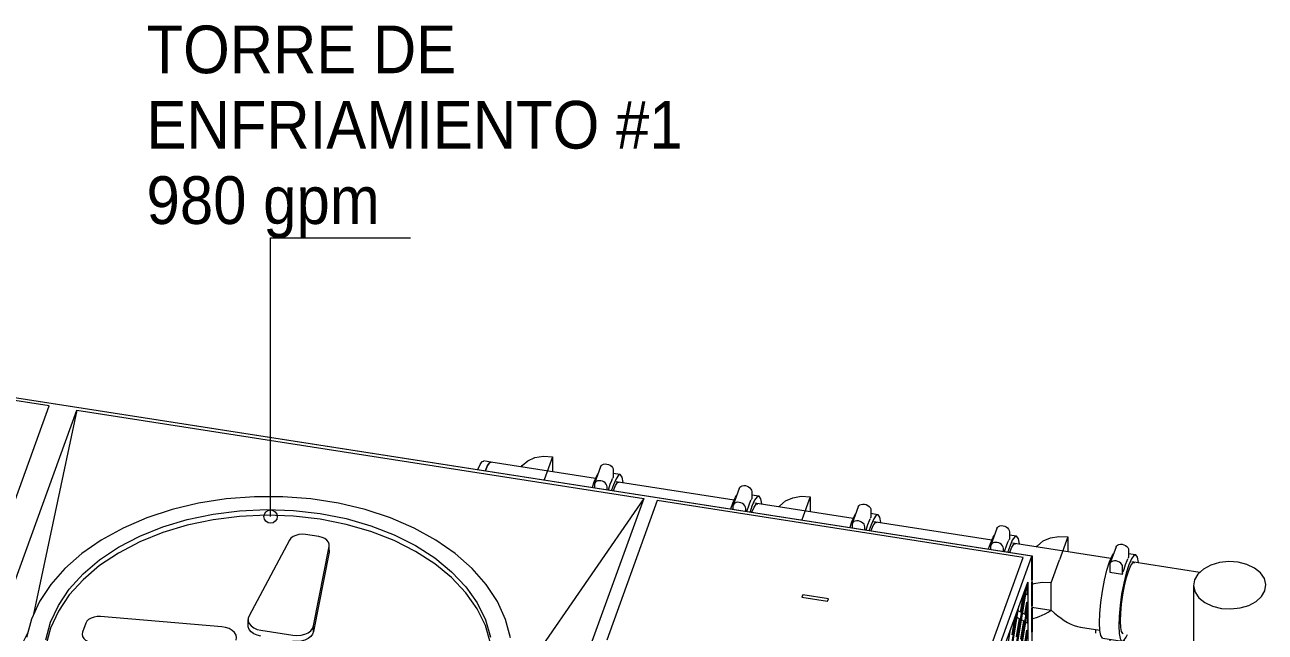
# Model space of a CAD drawing. Header units: metres. Extents: x 63 to 378, y -27 to 78.
# Drawn here: x 193.152 to 197.835, y 75.296 to 77.588 of the extents above; entities that cross this region are included whole.
import ezdxf

# ---------------------------------------------------------------- set-up
doc = ezdxf.new("R2010")
doc.units = ezdxf.units.M
for name, color, linetype, lineweight in [('M-EQPM', 7, 'Continuous', 18), ('M-EQPM-IDEN', 7, 'Continuous', 9), ('P-PIPE', 7, 'Continuous', 18)]:
    doc.layers.add(name, color=color, linetype=linetype, lineweight=lineweight)
doc.styles.add('SansSerif', font='SANSS__.TTF', dxfattribs={"width": 0.9, "height": 0.18})

# ---------------------------------------------------------------- blocks, each defined once
blk = doc.blocks.new('C_S_L_Torre - Baltimore CPSC-0817-08L - C_S_L_Torre - Baltimore CPSC-0817-08L-2352271-3D TORRE')
at = {"layer": 'M-EQPM'}
for p, q in [((11.8998, 76.3858), (17.0565, 75.5842)), ((17.0562, 75.5833), (11.8995, 76.3849)), ((17.0562, 75.5833), (11.8995, 76.3849)), ((13.3453, 76.15), (11.9637, 76.3648)), ((12.8366, 74.4422), (13.4498, 76.1338)), ((13.1544, 75.6232), (13.3453, 76.15)), ((13.4498, 76.1338), (13.2868, 75.3633)), ((13.4498, 76.1338), (15.5904, 75.801)), ((15.5904, 75.801), (14.9771, 74.1095)), ((15.5904, 75.801), (15.0685, 75.0444)), ((15.6415, 75.7931), (15.4506, 75.2663)), ((17.0231, 75.5783), (15.6415, 75.7931)), ((14.2529, 75.643), (14.1, 75.3579)), ((14.364, 75.6564), (14.3126, 75.6644)), ((14.3436, 75.3201), (14.4026, 75.6198)), ((14.4026, 75.5979), (14.3436, 75.2982)), ((14.4027, 75.606), (14.4026, 75.5979)), ((14.403, 75.6022), (14.403, 75.624)), ((16.4326, 73.8631), (17.0562, 75.5833)), ((16.8322, 75.0515), (17.0231, 75.5783)), ((17.0562, 75.5833), (17.0565, 75.5842)), ((17.0562, 75.4926), (17.0562, 75.5833)), ((17.0562, 75.5833), (17.0562, 73.0234)), ((17.0565, 75.5842), (17.0565, 75.4935)), ((16.4441, 71.8916), (17.0399, 75.4849)), ((17.0306, 75.4592), (16.4976, 72.2447)), ((16.7653, 74.7272), (17.04, 75.4851)), ((17.0338, 75.468), (17.0256, 75.4455)), ((17.0399, 75.4849), (17.0306, 75.4592)), ((17.04, 75.4648), (17.0338, 75.468)), ((17.04, 75.4851), (17.04, 73.0187)), ((17.04, 75.4381), (17.04, 75.4648)), ((17.0562, 75.4926), (17.0565, 75.4935)), ((17.0562, 75.485), (17.0565, 75.486)), ((17.0562, 75.3943), (17.0562, 75.485)), ((17.0565, 75.486), (17.0565, 75.3953)), ((16.1908, 75.4373), (16.1874, 75.4278)), ((16.1874, 75.4278), (16.2847, 75.4126)), ((16.2881, 75.4222), (16.1908, 75.4373)), ((16.2847, 75.4126), (16.2881, 75.4222)), ((17.04, 75.4087), (16.4441, 71.815)), ((17.0131, 75.3717), (17.0251, 75.4441)), ((17.0256, 75.4455), (17.04, 75.4381)), ((17.0295, 75.3633), (17.0371, 75.4092)), ((17.0371, 75.4385), (17.0326, 75.4409)), ((17.0371, 75.4385), (17.04, 75.4381)), ((17.0371, 75.4092), (17.04, 75.4087)), ((17.04, 75.379), (17.04, 75.4087)), ((16.4441, 71.9999), (17.0068, 75.3936)), ((16.9984, 75.3703), (16.9467, 75.0585)), ((16.9527, 74.8523), (17.04, 75.379)), ((17.0011, 75.3779), (16.993, 75.3554)), ((16.993, 75.3554), (17.04, 75.3312)), ((17.0068, 75.3936), (16.9984, 75.3703)), ((17.04, 75.3579), (17.0011, 75.3779)), ((17.04, 75.3312), (17.04, 75.3579)), ((17.0562, 75.3943), (17.0565, 75.3953)), ((17.0562, 75.3868), (17.0565, 75.3877)), ((17.0562, 75.2961), (17.0562, 75.3868)), ((17.0565, 75.3877), (17.0565, 75.297)), ((13.3508, 75.3114), (13.3333, 75.2455)), ((13.4832, 75.3296), (13.471, 75.296)), ((13.9967, 75.3163), (13.5391, 75.3549)), ((14.096, 75.3435), (14.096, 75.3216)), ((14.3436, 75.2982), (14.3436, 75.3201)), ((16.9815, 75.2864), (16.9929, 75.3552)), ((16.9976, 75.2782), (17.0091, 75.3471)), ((17.0089, 75.3461), (16.9997, 75.3509)), ((17.014, 75.2698), (17.0254, 75.3387)), ((17.0253, 75.3377), (17.0161, 75.3424)), ((17.0371, 75.3317), (17.0325, 75.334)), ((17.0371, 75.3317), (17.04, 75.3312)), ((13.2655, 75.2972), (12.8366, 74.4422)), ((14.1449, 75.303), (14.2658, 75.2842)), ((17.04, 75.303), (16.4506, 71.7482)), ((16.742, 73.9003), (16.9752, 75.3063)), ((16.9752, 75.3063), (16.9668, 75.283)), ((17.0301, 75.2615), (17.0371, 75.3034)), ((17.0371, 75.3034), (17.04, 75.303)), ((17.04, 75.2754), (17.04, 75.303)), ((17.0562, 75.2961), (17.0565, 75.297))]:
    blk.add_line(p, q, dxfattribs=at)
for points in [[(15.0872, 75.2751, 0), (15.0686, 75.3441, 0), (15.038, 75.4112, 0), (14.9956, 75.4756, 0), (14.9422, 75.5362, 0), (14.8783, 75.5925, 0), (14.8049, 75.6434, 0), (14.723, 75.6885, 0), (14.6336, 75.727, 0), (14.538, 75.7585, 0), (14.4375, 75.7824, 0), (14.3334, 75.7986, 0), (14.2272, 75.8068, 0), (14.1202, 75.8068, 0), (14.0139, 75.7987, 0), (13.9098, 75.7826, 0), (13.8093, 75.7586, 0), (13.7136, 75.7272, 0), (13.6242, 75.6887, 0), (13.5422, 75.6437, 0), (13.4688, 75.5928, 0), (13.4049, 75.5366, 0), (13.3514, 75.4759, 0), (13.3089, 75.4116, 0), (13.2782, 75.3445, 0)], [(13.3508, 75.3332, 0), (13.3803, 75.3972, 0), (13.4214, 75.4584, 0), (13.4735, 75.5159, 0), (13.5358, 75.5689, 0), (13.6073, 75.6166, 0), (13.6872, 75.6583, 0), (13.7741, 75.6933, 0), (13.8668, 75.7213, 0), (13.964, 75.7417, 0), (14.0642, 75.7543, 0), (14.1661, 75.7589, 0), (14.268, 75.7555, 0), (14.3686, 75.744, 0), (14.4663, 75.7247, 0), (14.5598, 75.6977, 0), (14.6476, 75.6637, 0), (14.7285, 75.6229, 0), (14.8013, 75.576, 0), (14.8649, 75.5238, 0), (14.9185, 75.4668, 0), (14.9612, 75.4061, 0), (14.9924, 75.3425, 0), (15.0117, 75.2768, 0)], [(15.0117, 75.255, 0), (14.9924, 75.3206, 0), (14.9612, 75.3843, 0), (14.9185, 75.445, 0), (14.8649, 75.5019, 0), (14.8013, 75.5542, 0), (14.7285, 75.601, 0), (14.6476, 75.6418, 0), (14.5598, 75.6759, 0), (14.4663, 75.7028, 0), (14.3686, 75.7221, 0), (14.268, 75.7336, 0), (14.1661, 75.7371, 0), (14.0642, 75.7325, 0), (13.964, 75.7199, 0), (13.8668, 75.6994, 0), (13.7741, 75.6715, 0), (13.6872, 75.6364, 0), (13.6073, 75.5947, 0), (13.5358, 75.547, 0), (13.4735, 75.4941, 0), (13.4214, 75.4366, 0), (13.3803, 75.3754, 0), (13.3508, 75.3114, 0)], [(14.3126, 75.6644, 0), (14.3003, 75.6653, 0), (14.288, 75.6642, 0), (14.2765, 75.6612, 0), (14.2665, 75.6565, 0), (14.2584, 75.6503, 0), (14.2529, 75.643, 0)], [(14.4026, 75.6198, 0), (14.4027, 75.6279, 0), (14.3998, 75.6358, 0), (14.394, 75.6429, 0), (14.3858, 75.649, 0), (14.3756, 75.6536, 0), (14.364, 75.6564, 0)], [(14.1, 75.3579, 0), (14.0965, 75.3482, 0), (14.0966, 75.3381, 0), (14.1004, 75.3284, 0), (14.1076, 75.3196, 0), (14.1178, 75.3121, 0), (14.1305, 75.3065, 0), (14.1449, 75.303, 0)], [(13.2782, 75.3445, 0), (13.2596, 75.2755, 0)], [(13.3333, 75.2674, 0), (13.3508, 75.3332, 0)], [(13.5391, 75.3549, 0), (13.5267, 75.355, 0), (13.5147, 75.3531, 0), (13.5037, 75.3493, 0), (13.4944, 75.3439, 0), (13.4875, 75.3372, 0), (13.4832, 75.3296, 0)], [(14.0515, 75.2653, 0), (14.0532, 75.2753, 0), (14.0512, 75.2852, 0), (14.0457, 75.2946, 0), (14.0368, 75.3028, 0), (14.0253, 75.3094, 0), (14.0117, 75.314, 0), (13.9967, 75.3163, 0)], [(14.1449, 75.2812, 0), (14.1305, 75.2846, 0), (14.1178, 75.2903, 0), (14.1076, 75.2977, 0), (14.1004, 75.3066, 0), (14.0966, 75.3163, 0), (14.0965, 75.3263, 0)], [(14.2658, 75.2842, 0), (14.281, 75.2831, 0), (14.2962, 75.2844, 0), (14.3105, 75.288, 0), (14.323, 75.2938, 0), (14.3331, 75.3014, 0), (14.34, 75.3103, 0), (14.3436, 75.3201, 0)], [(13.471, 75.296, 0), (13.4696, 75.2879, 0), (13.4712, 75.2799, 0), (13.4758, 75.2724, 0), (13.483, 75.2658, 0), (13.4925, 75.2605, 0), (13.5035, 75.2569, 0)], [(14.3436, 75.2982, 0), (14.34, 75.2884, 0), (14.3331, 75.2795, 0), (14.323, 75.272, 0), (14.3105, 75.2662, 0), (14.2962, 75.2625, 0), (14.281, 75.2612, 0), (14.2658, 75.2624, 0)]]:
    blk.add_polyline3d(points, dxfattribs=at)
blk = doc.blocks.new('Victaulic-IPS-Tee-Reducing Tee-No 20-25 - AC-2387133-3D TORRE')
at = {"layer": 'P-PIPE', "color": 11, "true_color": 0xff8080}
blk.add_line((15.4085, 75.8761), (15.0131, 75.9375), dxfattribs=at)
at = {"layer": 'P-PIPE', "color": 11, "lineweight": 9, "true_color": 0xff8080}
for q in [(15.2146, 75.8712), (15.2461, 75.9011)]:
    blk.add_line((15.2461, 75.9582), q, dxfattribs=at)
at = {"layer": 'P-PIPE', "color": 11, "true_color": 0xff8080}
blk.add_polyline3d([(14.9922, 75.9058, 0), (15.0003, 75.9248, 0), (15.0079, 75.9355, 0), (15.0145, 75.9371, 0)], dxfattribs=at)
at = {"layer": 'P-PIPE', "color": 11, "lineweight": 9, "true_color": 0xff8080}
blk.add_polyline3d([(15.1274, 75.9198, 0), (15.1311, 75.9245, 0), (15.1522, 75.9426, 0), (15.1797, 75.9547, 0), (15.2117, 75.96, 0), (15.2461, 75.9582, 0)], dxfattribs=at)
blk = doc.blocks.new('Victaulic-IPS-Tee-Reducing Tee-No 20-25 - AC-V217-3D TORRE')
at = {"layer": 'P-PIPE', "color": 11, "true_color": 0xff8080}
blk.add_line((16.3815, 75.7248), (16.0098, 75.7826), dxfattribs=at)
at = {"layer": 'P-PIPE', "color": 11, "lineweight": 9, "true_color": 0xff8080}
for q in [(16.1876, 75.72), (16.2191, 75.7498)]:
    blk.add_line((16.2191, 75.807), q, dxfattribs=at)
blk.add_polyline3d([(16.1004, 75.7686, 0), (16.104, 75.7733, 0), (16.1252, 75.7913, 0), (16.1527, 75.8035, 0), (16.1847, 75.8088, 0), (16.2191, 75.807, 0)], dxfattribs=at)
blk = doc.blocks.new('Victaulic-IPS-Rigid Coupling Style 07-W07-107 - AC-V218-3D TORRE')
at = {"layer": 'P-PIPE', "color": 11, "true_color": 0xff8080}
for p, q in [((15.4275, 75.9199), (15.4046, 75.8568)), ((15.4737, 75.8774), (15.4751, 75.8799)), ((15.4751, 75.9076), (15.4751, 75.8799)), ((15.5012, 75.8906), (15.4751, 75.8946)), ((15.3964, 75.843), (15.4032, 75.8635)), ((15.4038, 75.8521), (15.4038, 75.8411)), ((15.4523, 75.8336), (15.4523, 75.8445)), ((15.4758, 75.8522), (15.4691, 75.8317))]:
    blk.add_line(p, q, dxfattribs=at)
for points in [[(15.4275, 75.9199, 0), (15.4275, 75.9199, 0), (15.4299, 75.9241, 0), (15.4338, 75.9274, 0), (15.4388, 75.9296, 0), (15.4447, 75.9306, 0), (15.4509, 75.9302, 0), (15.4572, 75.9286, 0), (15.463, 75.9258, 0), (15.468, 75.922, 0), (15.4719, 75.9175, 0), (15.4743, 75.9126, 0), (15.4751, 75.9076, 0)], [(15.4032, 75.8635, 0), (15.413, 75.8865, 0), (15.418, 75.8946, 0)], [(15.4637, 75.8541, 0), (15.4695, 75.8686, 0), (15.4727, 75.8754, 0)], [(15.5128, 75.8599, 0), (15.5126, 75.8613, 0), (15.5088, 75.8809, 0), (15.5028, 75.8901, 0), (15.4949, 75.8881, 0), (15.4857, 75.8752, 0), (15.4758, 75.8522, 0)], [(15.4523, 75.8445, 0), (15.4514, 75.8495, 0), (15.449, 75.8544, 0), (15.4452, 75.8589, 0), (15.4402, 75.8627, 0), (15.4343, 75.8655, 0), (15.428, 75.8671, 0), (15.4218, 75.8674, 0), (15.4159, 75.8665, 0), (15.4109, 75.8643, 0), (15.4071, 75.861, 0), (15.4046, 75.8568, 0), (15.4038, 75.8521, 0)], [(15.4568, 75.8331, 0), (15.4579, 75.8367, 0), (15.4637, 75.8541, 0)], [(15.4758, 75.8306, 0), (15.484, 75.8496, 0), (15.4916, 75.8603, 0), (15.4981, 75.8619, 0)]]:
    blk.add_polyline3d(points, dxfattribs=at)
blk = doc.blocks.new('Victaulic-IPS-Rigid Coupling Style 07-W07-107 - AC-V219-3D TORRE')
at = {"layer": 'P-PIPE', "color": 11, "true_color": 0xff8080}
for p, q in [((15.9507, 75.8386), (15.9278, 75.7754)), ((15.9983, 75.8263), (15.9983, 75.7986)), ((15.9196, 75.7616), (15.9263, 75.7822)), ((15.9969, 75.796), (15.9983, 75.7986)), ((16.0243, 75.8093), (15.9983, 75.8133)), ((15.927, 75.7707), (15.927, 75.7598)), ((15.9754, 75.7523), (15.9754, 75.7632)), ((15.999, 75.7709), (15.9923, 75.7503))]:
    blk.add_line(p, q, dxfattribs=at)
for points in [[(15.9507, 75.8386, 0), (15.9507, 75.8386, 0), (15.9531, 75.8427, 0), (15.957, 75.846, 0), (15.962, 75.8483, 0), (15.9678, 75.8492, 0), (15.9741, 75.8489, 0), (15.9804, 75.8473, 0), (15.9862, 75.8445, 0), (15.9912, 75.8407, 0), (15.9951, 75.8362, 0), (15.9975, 75.8313, 0), (15.9983, 75.8263, 0)], [(15.9263, 75.7822, 0), (15.9362, 75.8052, 0), (15.9412, 75.8133, 0)], [(15.9754, 75.7632, 0), (15.9746, 75.7682, 0), (15.9722, 75.7731, 0), (15.9683, 75.7776, 0), (15.9633, 75.7814, 0), (15.9575, 75.7842, 0), (15.9512, 75.7858, 0), (15.945, 75.7861, 0), (15.9391, 75.7851, 0), (15.9341, 75.7829, 0), (15.9302, 75.7796, 0), (15.9278, 75.7755, 0), (15.927, 75.7707, 0)], [(15.9869, 75.7728, 0), (15.9927, 75.7873, 0), (15.9959, 75.794, 0)], [(16.036, 75.7786, 0), (16.0358, 75.78, 0), (16.032, 75.7996, 0), (16.026, 75.8087, 0), (16.0181, 75.8068, 0), (16.0089, 75.7939, 0), (15.999, 75.7709, 0)], [(15.999, 75.7493, 0), (16.0072, 75.7683, 0), (16.0148, 75.779, 0), (16.0213, 75.7806, 0)], [(15.98, 75.7518, 0), (15.9811, 75.7554, 0), (15.9869, 75.7728, 0)]]:
    blk.add_polyline3d(points, dxfattribs=at)
blk = doc.blocks.new('Victaulic-IPS-Cap No 60 - Standard 2-2387604-3D TORRE')
at = {"layer": 'P-PIPE', "color": 11, "true_color": 0xff8080}
blk.add_line((15.0131, 75.9375), (14.9852, 75.9419), dxfattribs=at)
for points in [[(14.9642, 75.9101, 0), (14.9724, 75.9291, 0), (14.98, 75.9398, 0), (14.9865, 75.9414, 0)], [(15.0145, 75.9371, 0), (15.0079, 75.9355, 0), (15.0003, 75.9248, 0), (14.9922, 75.9058, 0)]]:
    blk.add_polyline3d(points, dxfattribs=at)
blk = doc.blocks.new('Victaulic-IPS-Tee-Reducing Tee-No 20-25 - AC-V220-3D TORRE')
at = {"layer": 'P-PIPE', "color": 11, "lineweight": 9, "true_color": 0xff8080}
for p, q in [((17.1921, 75.6557), (17.1605, 75.5687)), ((17.1921, 75.6557), (17.1921, 75.5986)), ((17.129, 75.4818), (17.1605, 75.5687)), ((17.129, 75.3786), (17.129, 75.4818)), ((17.0562, 75.3899), (17.129, 75.3786))]:
    blk.add_line(p, q, dxfattribs=at)
at = {"layer": 'P-PIPE', "color": 11, "true_color": 0xff8080}
for p, q in [((17.3545, 75.5736), (16.9828, 75.6314)), ((17.2388, 75.3152), (17.3122, 75.3038)), ((17.297, 75.2928), (17.297, 75.3063))]:
    blk.add_line(p, q, dxfattribs=at)
at = {"layer": 'P-PIPE', "color": 11, "lineweight": 9, "true_color": 0xff8080}
for points in [[(17.0734, 75.6173, 0), (17.077, 75.622, 0), (17.0981, 75.6401, 0), (17.1256, 75.6522, 0), (17.1577, 75.6575, 0), (17.1921, 75.6557, 0)], [(17.129, 75.4818, 0), (17.0946, 75.4836, 0), (17.0626, 75.4783, 0), (17.0561, 75.4762, 0)]]:
    blk.add_polyline3d(points, dxfattribs=at)
at = {"layer": 'P-PIPE', "color": 11, "true_color": 0xff8080}
for points in [[(17.0565, 75.3466, 0), (17.0639, 75.3482, 0), (17.0735, 75.3511, 0), (17.0838, 75.3549, 0), (17.0945, 75.3596, 0), (17.1057, 75.3652, 0), (17.1172, 75.3715, 0), (17.129, 75.3786, 0)], [(17.129, 75.3786, 0), (17.1411, 75.3678, 0), (17.1533, 75.3578, 0), (17.1658, 75.3485, 0), (17.1783, 75.3402, 0), (17.1909, 75.3328, 0), (17.2035, 75.3265, 0), (17.216, 75.3213, 0), (17.2284, 75.3174, 0), (17.2404, 75.315, 0)]]:
    blk.add_polyline3d(points, dxfattribs=at)
blk = doc.blocks.new('Victaulic-IPS-Rigid Coupling Style 07-W07-107 - AC-V221-3D TORRE')
at = {"layer": 'P-PIPE', "color": 11, "true_color": 0xff8080}
for p, q in [((16.4005, 75.7686), (16.3776, 75.7055)), ((16.4481, 75.7564), (16.4481, 75.7287)), ((16.4741, 75.7393), (16.4481, 75.7434)), ((16.3694, 75.6917), (16.3761, 75.7123)), ((16.3768, 75.7008), (16.3768, 75.6899)), ((16.4252, 75.6824), (16.4252, 75.6933)), ((16.4488, 75.701), (16.442, 75.6804)), ((16.4467, 75.7261), (16.4481, 75.7287))]:
    blk.add_line(p, q, dxfattribs=at)
for points in [[(16.4005, 75.7686, 0), (16.4005, 75.7687, 0), (16.4029, 75.7728, 0), (16.4068, 75.7761, 0), (16.4118, 75.7783, 0), (16.4176, 75.7793, 0), (16.4239, 75.779, 0), (16.4301, 75.7774, 0), (16.436, 75.7746, 0), (16.441, 75.7708, 0), (16.4449, 75.7663, 0), (16.4473, 75.7614, 0), (16.4481, 75.7564, 0)], [(16.3761, 75.7123, 0), (16.386, 75.7352, 0), (16.391, 75.7434, 0)], [(16.4858, 75.7086, 0), (16.4856, 75.7101, 0), (16.4818, 75.7297, 0), (16.4757, 75.7388, 0), (16.4678, 75.7369, 0), (16.4586, 75.7239, 0), (16.4488, 75.701, 0)], [(16.4252, 75.6933, 0), (16.4244, 75.6983, 0), (16.422, 75.7032, 0), (16.4181, 75.7077, 0), (16.4131, 75.7115, 0), (16.4073, 75.7142, 0), (16.401, 75.7159, 0), (16.3947, 75.7162, 0), (16.3889, 75.7152, 0), (16.3839, 75.713, 0), (16.38, 75.7097, 0), (16.3776, 75.7056, 0), (16.3768, 75.7008, 0)], [(16.4298, 75.6818, 0), (16.4309, 75.6854, 0), (16.4367, 75.7029, 0)], [(16.4367, 75.7029, 0), (16.4424, 75.7174, 0), (16.4456, 75.7241, 0)], [(16.4488, 75.6794, 0), (16.4569, 75.6984, 0), (16.4645, 75.709, 0), (16.4711, 75.7107, 0)]]:
    blk.add_polyline3d(points, dxfattribs=at)
blk = doc.blocks.new('Victaulic-IPS-Rigid Coupling Style 07-W07-107 - AC-V222-3D TORRE')
at = {"layer": 'P-PIPE', "color": 11, "true_color": 0xff8080}
for p, q in [((16.9237, 75.6873), (16.9008, 75.6242)), ((16.9699, 75.6448), (16.9713, 75.6473)), ((16.9713, 75.6751), (16.9713, 75.6473)), ((16.9973, 75.658), (16.9713, 75.6621)), ((16.8926, 75.6104), (16.8993, 75.6309)), ((16.9, 75.6195), (16.9, 75.6086)), ((16.9484, 75.601), (16.9484, 75.612)), ((16.972, 75.6196), (16.9652, 75.5991))]:
    blk.add_line(p, q, dxfattribs=at)
for points in [[(16.9237, 75.6873, 0), (16.9237, 75.6873, 0), (16.9261, 75.6915, 0), (16.9299, 75.6948, 0), (16.935, 75.697, 0), (16.9408, 75.698, 0), (16.9471, 75.6976, 0), (16.9533, 75.696, 0), (16.9592, 75.6932, 0), (16.9642, 75.6895, 0), (16.968, 75.685, 0), (16.9705, 75.6801, 0), (16.9713, 75.6751, 0)], [(16.8993, 75.6309, 0), (16.9092, 75.6539, 0), (16.9142, 75.662, 0)], [(16.9599, 75.6215, 0), (16.9656, 75.636, 0), (16.9688, 75.6428, 0)], [(17.0089, 75.6273, 0), (17.0088, 75.6288, 0), (17.005, 75.6484, 0), (16.9989, 75.6575, 0), (16.991, 75.6555, 0), (16.9818, 75.6426, 0), (16.972, 75.6196, 0)], [(16.9484, 75.612, 0), (16.9476, 75.6169, 0), (16.9452, 75.6219, 0), (16.9413, 75.6264, 0), (16.9363, 75.6301, 0), (16.9305, 75.6329, 0), (16.9242, 75.6345, 0), (16.9179, 75.6349, 0), (16.9121, 75.6339, 0), (16.9071, 75.6317, 0), (16.9032, 75.6284, 0), (16.9008, 75.6242, 0), (16.9, 75.6195, 0)], [(16.953, 75.6005, 0), (16.9541, 75.6041, 0), (16.9599, 75.6215, 0)], [(16.972, 75.598, 0), (16.9801, 75.617, 0), (16.9877, 75.6277, 0), (16.9943, 75.6293, 0)]]:
    blk.add_polyline3d(points, dxfattribs=at)
blk = doc.blocks.new('Victaulic-IPS-Rigid Coupling Style 07-W07-107 - AC-V244-3D TORRE')
at = {"layer": 'P-PIPE', "color": 11, "true_color": 0xff8080}
for p, q in [((17.3735, 75.6174), (17.3506, 75.5543)), ((17.4211, 75.6051), (17.4211, 75.5774)), ((17.4471, 75.5881), (17.4211, 75.5921)), ((17.3498, 75.5496), (17.3498, 75.5218)), ((17.4197, 75.5749), (17.4211, 75.5774)), ((17.3498, 75.5218), (17.3982, 75.5143)), ((17.3982, 75.5143), (17.3982, 75.542)), ((17.3982, 75.5143), (17.3992, 75.5182)), ((17.3237, 75.2731), (17.3964, 75.2618)), ((17.3498, 75.2693), (17.3498, 75.256)), ((17.3974, 75.2438), (17.407, 75.2704)), ((17.3982, 75.2485), (17.3982, 75.2632))]:
    blk.add_line(p, q, dxfattribs=at)
for points in [[(17.3491, 75.561, 0), (17.359, 75.584, 0), (17.3639, 75.5921, 0)], [(17.3735, 75.6174, 0), (17.3735, 75.6174, 0), (17.3759, 75.6216, 0), (17.3797, 75.6249, 0), (17.3847, 75.6271, 0), (17.3906, 75.6281, 0), (17.3969, 75.6277, 0), (17.4031, 75.6261, 0), (17.409, 75.6233, 0), (17.414, 75.6196, 0), (17.4178, 75.6151, 0), (17.4202, 75.6101, 0), (17.4211, 75.6051, 0)], [(17.3237, 75.2731, 0), (17.3221, 75.2736, 0), (17.3161, 75.2828, 0), (17.3123, 75.3023, 0), (17.311, 75.3311, 0), (17.3123, 75.3669, 0), (17.3161, 75.4075, 0), (17.3221, 75.4501, 0), (17.33, 75.4917, 0), (17.3392, 75.5295, 0), (17.3491, 75.561, 0)], [(17.3982, 75.542, 0), (17.3974, 75.547, 0), (17.3949, 75.5519, 0), (17.3911, 75.5564, 0), (17.3861, 75.5602, 0), (17.3802, 75.563, 0), (17.374, 75.5646, 0), (17.3677, 75.5649, 0), (17.3619, 75.564, 0), (17.3568, 75.5618, 0), (17.353, 75.5585, 0), (17.3506, 75.5543, 0), (17.3498, 75.5496, 0)], [(17.4217, 75.5497, 0), (17.4119, 75.5183, 0), (17.4027, 75.4804, 0), (17.3948, 75.4388, 0), (17.3887, 75.3962, 0), (17.3849, 75.3556, 0), (17.3836, 75.3198, 0), (17.3849, 75.291, 0), (17.3887, 75.2715, 0), (17.3948, 75.2623, 0), (17.4027, 75.2643, 0), (17.4119, 75.2772, 0), (17.4164, 75.2867, 0)], [(17.4007, 75.5233, 0), (17.4038, 75.5342, 0), (17.4096, 75.5516, 0)], [(17.4096, 75.5516, 0), (17.4154, 75.5661, 0), (17.4186, 75.5729, 0)], [(17.4587, 75.5574, 0), (17.4586, 75.5588, 0), (17.4548, 75.5784, 0), (17.4487, 75.5876, 0), (17.4408, 75.5856, 0), (17.4316, 75.5727, 0), (17.4217, 75.5497, 0)], [(17.4217, 75.5281, 0), (17.4299, 75.5471, 0), (17.4375, 75.5578, 0), (17.444, 75.5594, 0)], [(17.4008, 75.2901, 0), (17.3994, 75.2905, 0), (17.3944, 75.298, 0), (17.3913, 75.3142, 0), (17.3902, 75.338, 0), (17.3913, 75.3676, 0), (17.3944, 75.4012, 0), (17.3994, 75.4364, 0), (17.406, 75.4708, 0), (17.4136, 75.5021, 0), (17.4217, 75.5281, 0)], [(17.3498, 75.256, 0), (17.3506, 75.251, 0), (17.353, 75.2461, 0), (17.3568, 75.2416, 0), (17.3619, 75.2379, 0), (17.3677, 75.2351, 0), (17.374, 75.2335, 0), (17.3802, 75.2331, 0), (17.3861, 75.2341, 0), (17.3911, 75.2363, 0), (17.3949, 75.2396, 0), (17.3974, 75.2438, 0), (17.3982, 75.2485, 0)]]:
    blk.add_polyline3d(points, dxfattribs=at)

msp = doc.modelspace()

# ---------------------------------------------------------------- linework, layer by layer
at = {"layer": 'M-EQPM-IDEN'}
for p, q in [((194.0797, 76.7836), (194.6084, 76.7836)), ((194.0797, 75.732), (194.0797, 76.7836))]:
    msp.add_line(p, q, dxfattribs=at)
msp.add_circle((194.0797, 75.732), 0.025, dxfattribs=at)
at = {"layer": 'P-PIPE', "color": 11, "true_color": 0xff8080}
for p, q in [((195.83, 75.7947), (195.3849, 75.8639)), ((196.803, 75.6435), (196.3579, 75.7127)), ((197.5879, 75.5215), (197.3309, 75.5614))]:
    msp.add_line(p, q, dxfattribs=at)
at = {"layer": 'P-PIPE', "color": 1, "true_color": 0xff0000}
msp.add_line((197.5648, 75.4729), (197.5648, 72.8555), dxfattribs=at)
for points in [[(197.7328, 75.5599, 0), (197.6974, 75.5622, 0), (197.6622, 75.5585, 0), (197.6297, 75.549, 0), (197.602, 75.5342, 0), (197.5812, 75.5153, 0), (197.5685, 75.4935, 0)], [(197.8341, 75.4522, 0), (197.8378, 75.4754, 0), (197.8321, 75.4985, 0), (197.8175, 75.5198, 0), (197.795, 75.5379, 0), (197.7661, 75.5515, 0), (197.7328, 75.5599, 0)], [(197.5685, 75.4935, 0), (197.5648, 75.4703, 0), (197.5705, 75.4473, 0), (197.5851, 75.426, 0), (197.6076, 75.4079, 0), (197.6365, 75.3942, 0), (197.6698, 75.3859, 0)], [(197.6698, 75.3859, 0), (197.7052, 75.3835, 0), (197.7404, 75.3872, 0), (197.7729, 75.3968, 0), (197.8006, 75.4115, 0), (197.8214, 75.4304, 0), (197.8341, 75.4522, 0)]]:
    msp.add_polyline3d(points, dxfattribs=at)

# ---------------------------------------------------------------- block references
at = {"layer": 'M-EQPM'}
msp.add_blockref('C_S_L_Torre - Baltimore CPSC-0817-08L - C_S_L_Torre - Baltimore CPSC-0817-08L-2352271-3D TORRE', (179.8983, 0), dxfattribs=at)
at = {"layer": 'P-PIPE', "color": 11, "true_color": 0xff8080}
for name in ['Victaulic-IPS-Cap No 60 - Standard 2-2387604-3D TORRE', 'Victaulic-IPS-Tee-Reducing Tee-No 20-25 - AC-2387133-3D TORRE', 'Victaulic-IPS-Rigid Coupling Style 07-W07-107 - AC-V218-3D TORRE', 'Victaulic-IPS-Rigid Coupling Style 07-W07-107 - AC-V219-3D TORRE', 'Victaulic-IPS-Tee-Reducing Tee-No 20-25 - AC-V217-3D TORRE', 'Victaulic-IPS-Rigid Coupling Style 07-W07-107 - AC-V221-3D TORRE', 'Victaulic-IPS-Rigid Coupling Style 07-W07-107 - AC-V222-3D TORRE', 'Victaulic-IPS-Tee-Reducing Tee-No 20-25 - AC-V220-3D TORRE', 'Victaulic-IPS-Rigid Coupling Style 07-W07-107 - AC-V244-3D TORRE']:
    msp.add_blockref(name, (179.8983, 0), dxfattribs=at)

# ---------------------------------------------------------------- texts
at = {"layer": 'M-EQPM-IDEN', "char_height": 0.18, "attachment_point": 1, "style": 'SansSerif'}
for s, insert, width in [('TORRE DE', (193.6112, 77.5851), 1.392531), ('ENFRIAMIENTO #1', (193.6112, 77.3007), 2.409873), ('980 gpm', (193.6112, 77.0163), 1.053417)]:
    msp.add_mtext(s, dxfattribs=dict(at, insert=insert, width=width))

doc.saveas('drawing.dxf')
